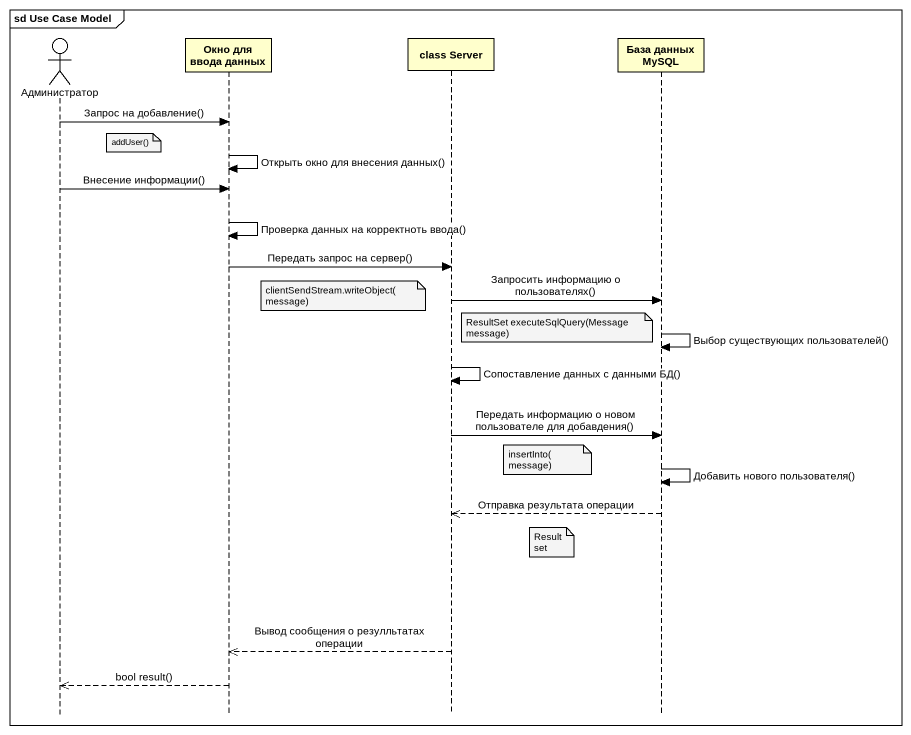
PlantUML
@startuml
mainframe sd Use Case Model
hide footbox
actor Администратор
participant "Окно для ввода данных" as Окно_для_ввода_данных
participant "class Server" as class_Server
participant "База данных MySQL" as База_данных_MySQL

Администратор -> Окно_для_ввода_данных : Запрос на добавление()
note right of Администратор : addUser()
Окно_для_ввода_данных -> Окно_для_ввода_данных : Открыть окно для внесения данных()
Администратор -> Окно_для_ввода_данных : Внесение информации()
Окно_для_ввода_данных -> Окно_для_ввода_данных : Проверка данных на корректноть ввода()
Окно_для_ввода_данных -> class_Server : Передать запрос на сервер()
note left of class_Server : clientSendStream.writeObject(message)
class_Server -> База_данных_MySQL : Запросить информацию о пользователях()
note left of База_данных_MySQL : ResultSet executeSqlQuery(Message message)
База_данных_MySQL -> База_данных_MySQL : Выбор существующих пользователей()
class_Server -> class_Server : Сопоставление данных с данными БД()
class_Server -> База_данных_MySQL : Передать информацию о новом пользователе для добавдения()
note right of class_Server : insertInto(message)
База_данных_MySQL -> База_данных_MySQL : Добавить нового пользователя()
База_данных_MySQL -->> class_Server : Отправка результата операции
note right of class_Server : Result set
class_Server -->> Окно_для_ввода_данных : Вывод сообщения о резулльтатах операции
Окно_для_ввода_данных -->> Администратор : bool result()
@enduml
